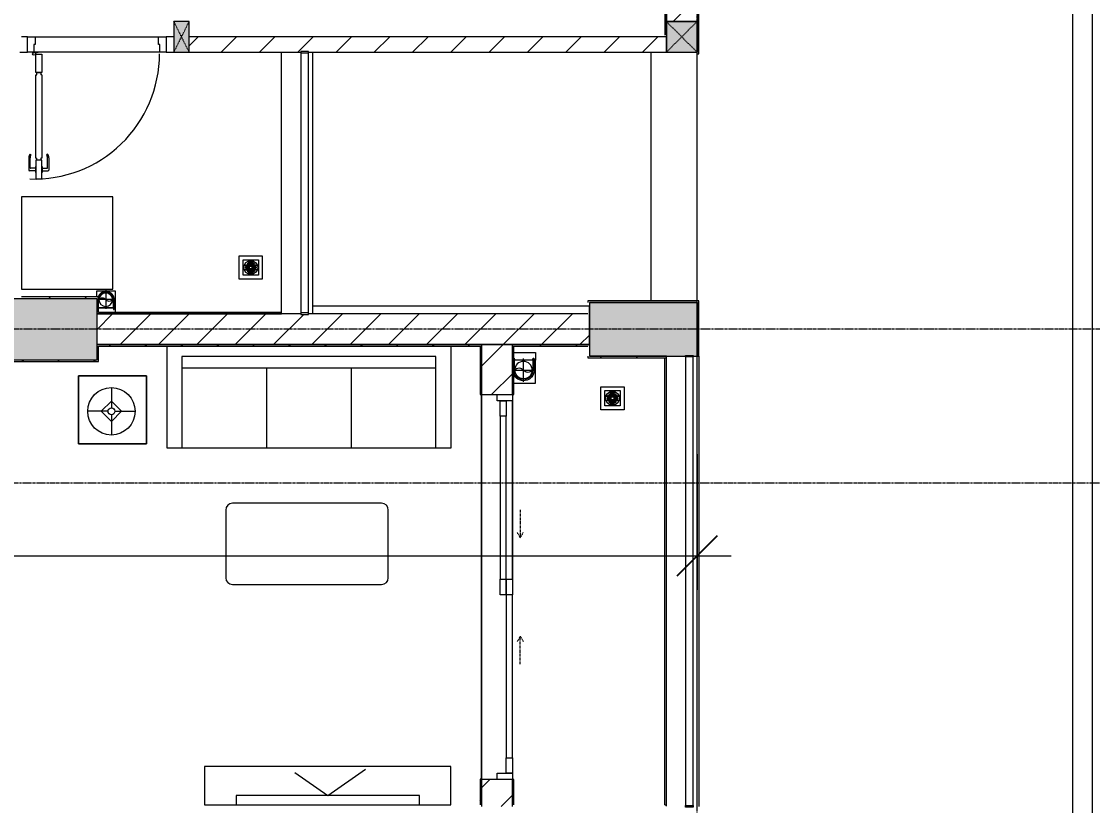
# Model space of a CAD drawing. Header units: millimetres. Extents: x 5356 to 209803, y -16346 to 109894.
# Drawn here: x 122863 to 129822, y 22442 to 27537 of the extents above; entities that cross this region are included whole.
import ezdxf

# ---------------------------------------------------------------- set-up
doc = ezdxf.new("R2010")
doc.units = ezdxf.units.MM
for name, pattern in [('Dash', [6, 3, -3]), ('Grid Line', [22.225, 12.7, -3.175, 3.175, -3.175]), ('IMPORT-CENTER _3_', [10.16, 6.35, -1.27, 1.27, -1.27])]:
    doc.linetypes.add(name, pattern=pattern)
for name, color, linetype, lineweight in [('0-1', 7, 'Continuous', 5), ('A-ANNO-DIMS', 211, 'Continuous', 9), ('A-ANNO-DIMS-220', 211, 'Continuous', 9), ('A-DETL-GENF-1', 9, 'Continuous', 9), ('A-DOOR', 31, 'Continuous', 9), ('A-DOOR-1', 9, 'Continuous', 9), ('A-DOOR-FRAM', 31, 'Continuous', 9), ('A-DOOR-HDLN', 31, 'Dash', 9), ('A-FLOR', 192, 'Continuous', 9), ('A-FLOR-1', 9, 'Continuous', 9), ('A-FLOR-HRAL', 11, 'Continuous', 9), ('A-FLOR-HRAL-1', 9, 'Continuous', 9), ('A-WALL', 113, 'Continuous', 9), ('A-WALL-1', 253, 'Continuous', 18), ('A-WALL-2', 9, 'Continuous', 9), ('A-WALL-3', 113, 'Continuous', 18), ('A-WALL-PATT-1', 10, 'Continuous', 9), ('A-WALL-PATT-2', 9, 'Continuous', 9), ('A-WALL-PATT-3', 111, 'Continuous', 9), ('G-IMPT', 8, 'Continuous', 9), ('G-IMPT-1', 9, 'Continuous', 9), ('G-IMPT-2', 8, 'IMPORT-CENTER _3_', 9), ('I-FURN', 30, 'Continuous', 9), ('I-FURN-1', 9, 'Continuous', 9), ('I-WALL-1', 253, 'Continuous', 18), ('I-WALL-2', 9, 'Continuous', 9), ('I-WALL-3', 2, 'Continuous', 18), ('M-EQPM', 50, 'Continuous', 9), ('S-BEAM-1', 9, 'Continuous', 9), ('S-COLS', 52, 'Continuous', 9), ('S-COLS-1', 254, 'Continuous', 5), ('S-COLS-2', 253, 'Continuous', 18), ('S-COLS-3', 9, 'Continuous', 9), ('S-COLS-4', 52, 'Continuous', 18), ('S-COLS-5', 52, 'Dash', 9), ('S-COLS-HDLN', 52, 'Dash', 9), ('S-COLS-HDLN-1', 9, 'Dash', 9), ('S-GRID-1', 1, 'Grid Line', 9)]:
    doc.layers.add(name, color=color, linetype=linetype, lineweight=lineweight)
doc.styles.add('Arial_2', font='arial_0.ttf', dxfattribs={"width": 0.9, "height": 660})
doc.dimstyles.new('1_Dim_chi_tiet_khu_đất_2', dxfattribs={"dimscale": 304.8, "dimtxt": 673.371204, "dimasz": 0.866142, "dimexe": 0.721785, "dimexo": 0.0625, "dimgap": 0.072178, "dimtad": 1, "dimdec": 0, "dimrnd": 5, "dimzin": 0, "dimdsep": 46, "dimtxsty": 'Arial_2', "dimblk1": 'OBLIQUE', "dimblk2": 'OBLIQUE', "dimsah": 1, "dimcen": 0.09, "dimdle": 0.721785, "dimazin": 0, "dimtfac": 1, "dimtdec": 4, "dimtix": 1, "dimtmove": 0, "dimatfit": 3, "dimfxl": 2.165354, "dimfxlon": 1, "dimtvp": 1, "dimtolj": 1, "dimtzin": 0, "dimarcsym": 2})
pattern_1 = [(45, (0, 0), (-124.4508, 124.4508), [])]
pattern_2 = [(45, (0, 0), (-116.67262, 116.67262), [])]

# ---------------------------------------------------------------- blocks, each defined once
blk = doc.blocks.new('M_Concrete-Rectangular-Column2 - 400x1300-812637-TKCS_MB ĐỊNH VỊ MỐC TỌA ĐỘ CÔNG TRÌNH')
at = {"layer": 'S-COLS-3'}
blk.add_hatch(color=256, dxfattribs=at).paths.add_polyline_path([(-650, 200), (-650, -200), (650, -200), (650, 200), (164.4, 200)])
at = {"layer": 'S-COLS-2'}
for p, q in [((-650, 200), (650, 200)), ((-650, -200), (-650, 200)), ((650, 200), (650, -200)), ((650, -200), (-650, -200))]:
    blk.add_line(p, q, dxfattribs=at)
blk = doc.blocks.new('NCV_TKTC_KET CAU_rvt-1-TKCS_MB ĐỊNH VỊ MỐC TỌA ĐỘ CÔNG TRÌNH')
at = {"layer": 'S-COLS-1'}
blk.add_hatch(color=256, dxfattribs=at).paths.add_polyline_path([(127177.6, 25361.9), (127177.6, 25366.9), (127227.6, 25366.9), (127227.6, 25361.9), (127252.6, 25361.9), (127252.6, 25711.9), (126552.6, 25711.9), (126552.6, 25361.9)])
at = {"layer": 'A-FLOR-1'}
blk.add_line((127252.6, 25721.9), (127252.6, 27336.9), dxfattribs=at)
at = {"layer": 'S-BEAM-1'}
for p, q in [((126952.6, 27336.9), (126952.6, 25721.9)), ((127252.6, 25721.9), (127252.6, 27336.9)), ((126552.5, 25686.9), (124752.6, 25686.9)), ((126552.5, 25636.9), (126552.5, 25686.9))]:
    blk.add_line(p, q, dxfattribs=at)
at = {"layer": 'S-COLS-2'}
for p, q in [((127252.6, 25711.9), (126552.6, 25711.9)), ((126552.6, 25711.9), (126552.6, 25361.9)), ((127252.6, 25361.9), (127252.6, 25711.9)), ((126552.6, 25361.9), (127177.6, 25361.9)), ((127227.6, 25361.9), (127252.6, 25361.9))]:
    blk.add_line(p, q, dxfattribs=at)
at = {"layer": 'S-COLS-3'}
blk.add_blockref('M_Concrete-Rectangular-Column2 - 400x1300-812637-TKCS_MB ĐỊNH VỊ MỐC TỌA ĐỘ CÔNG TRÌNH', (122702.6, 25536.9), dxfattribs=at)
blk = doc.blocks.new('MAY GIAT - MAY GIAT_dwg-V84-TKCS_MB ĐỊNH VỊ MỐC TỌA ĐỘ CÔNG TRÌNH')
at = {"layer": 'G-IMPT-1', "flags": 128}
blk.add_lwpolyline([(5, 596.6), (5, 2.3), (605, 2.3), (605, 596.6)], close=True, dxfattribs=at)
blk = doc.blocks.new('MAY GIAT - MAY GIAT-V109-TKCS_MB ĐỊNH VỊ MỐC TỌA ĐỘ CÔNG TRÌNH')
at = {"layer": 'I-FURN-1'}
for p, q in [((5, 596.6), (5, 2.3)), ((605, 596.6), (5, 596.6)), ((605, 2.3), (605, 596.6)), ((5, 2.3), (605, 2.3))]:
    blk.add_line(p, q, dxfattribs=at)
blk.add_blockref('MAY GIAT - MAY GIAT_dwg-V84-TKCS_MB ĐỊNH VỊ MỐC TỌA ĐỘ CÔNG TRÌNH', (0, 0))
blk = doc.blocks.new('Railing - 50 x 10mm-457210-TKCS_MB ĐỊNH VỊ MỐC TỌA ĐỘ CÔNG TRÌNH')
at = {"layer": 'A-FLOR-HRAL-1'}
for p, q in [((25, 5), (-25, 5)), ((-25, 5), (-25, -5)), ((25, -5), (25, 5)), ((-25, -5), (25, -5))]:
    blk.add_line(p, q, dxfattribs=at)
blk = doc.blocks.new('Railing - Railing-852202-TKCS_MB ĐỊNH VỊ MỐC TỌA ĐỘ CÔNG TRÌNH')
at = {"layer": 'A-FLOR-HRAL-1'}
for p, q in [((101769.1, 18071.7), (101769.1, 16382.9)), ((101819.1, 16382.9), (101819.1, 18071.7))]:
    blk.add_line(p, q, dxfattribs=at)
at = {"rotation": 180}
for p in [(101794.1, 18076.7), (101794.1, 16377.9)]:
    blk.add_blockref('Railing - 50 x 10mm-457210-TKCS_MB ĐỊNH VỊ MỐC TỌA ĐỘ CÔNG TRÌNH', p, dxfattribs=at)
blk = doc.blocks.new('DOOR_CW_01 CANH MO-PANEL KINH - DIG_01-900x2200-CỬA NHÔM KÍNH-400860-TKCS_MB ĐỊNH VỊ MỐC TỌA ĐỘ CÔNG TRÌNH')
at = {"layer": 'A-DETL-GENF-1'}
for p, q in [((-397, -182), (-397, -62)), ((-397, -62), (-357, -62)), ((-357, -62), (-357, -182)), ((-357, -182), (-397, -182)), ((-397, -196), (-391, -196)), ((-397, -738), (-397, -196)), ((-391, -196), (-391, -182)), ((-391, -182), (-363, -182)), ((-363, -182), (-363, -196)), ((-357, -196), (-363, -196)), ((-357, -196), (-357, -738)), ((-442, -737), (-442, -816.5)), ((-434, -799.5), (-434, -737)), ((-433.9, -711.2), (-427.3, -715.8)), ((-397, -738), (-391, -738)), ((-357, -752), (-397, -752)), ((-397, -752), (-397, -872)), ((-391, -752), (-391, -738)), ((-363, -752), (-391, -752)), ((-357, -738), (-363, -738)), ((-363, -738), (-363, -752)), ((-357, -872), (-357, -752)), ((-320.1, -711.2), (-326.7, -715.8)), ((-320, -799.5), (-320, -737)), ((-312, -737), (-312, -816.5)), ((-399, -820.5), (-438, -820.5)), ((-399, -803.5), (-430, -803.5)), ((-399, -792.2), (-399, -831.8)), ((-397, -792.2), (-399, -792.2)), ((-399, -831.8), (-397, -831.8)), ((-397, -792.2), (-397, -831.8)), ((-357, -792.2), (-357, -831.8)), ((-357, -792.2), (-355, -792.2)), ((-355, -831.8), (-357, -831.8)), ((-355, -792.2), (-355, -831.8)), ((-355, -803.5), (-324, -803.5)), ((-355, -820.5), (-316, -820.5)), ((-397, -872), (-357, -872))]:
    blk.add_line(p, q, dxfattribs=at)
blk.add_circle((-407, -60), 10, dxfattribs=at)
for centre, radius, start, end in [((-407, -60), 814, 268, 0), ((-397, -737), 45, 145, 180), ((-397, -737), 37, 145, 180), ((-357, -737), 37, 0, 35), ((-357, -737), 45, 360, 35), ((-438, -816.5), 4, 180, 270), ((-430, -799.5), 4, 180, 270), ((-324, -799.5), 4, 270, 0), ((-316, -816.5), 4, 270, 0)]:
    blk.add_arc(centre, radius, start, end, dxfattribs=at)
at = {"layer": 'A-DOOR-1'}
for p, q in [((-450, -50), (-450, 50)), ((-450, 50), (-400, 50)), ((-400, 50), (-400, 0)), ((400, 0), (400, 50)), ((400, 50), (450, 50)), ((450, 50), (450, -50)), ((-410, -50), (-450, -50)), ((-410, 0), (-410, -50)), ((-400, 0), (-410, 0)), ((-407, -50), (-382, -50)), ((410, 0), (400, 0)), ((410, -50), (410, 0)), ((450, -50), (410, -50))]:
    blk.add_line(p, q, dxfattribs=at)
blk = doc.blocks.new('G1_SOF - BO TRU - 100x200-V63-TKCS_MB ĐỊNH VỊ MỐC TỌA ĐỘ CÔNG TRÌNH')
at = {"layer": 'S-COLS-3'}
blk.add_hatch(color=256, dxfattribs=at).paths.add_polyline_path([(50, -100), (50, 100), (-50, 100), (-50, -100)])
at = {"layer": 'S-COLS-2'}
for p, q in [((50, 100), (-50, 100)), ((-50, 100), (-50, -100)), ((50, -100), (50, 100)), ((-50, -100), (50, -100))]:
    blk.add_line(p, q, dxfattribs=at)
at = {"layer": 'S-COLS-HDLN-1'}
for p, q in [((50, 100), (-50, -100)), ((-50, 100), (50, -100))]:
    blk.add_line(p, q, dxfattribs=at)
blk = doc.blocks.new('LOBBY_SOFA_1 - LOBBY_SOFA_1-850634-TKCS_MB ĐỊNH VỊ MỐC TỌA ĐỘ CÔNG TRÌNH')
at = {"layer": 'I-FURN'}
for p, q in [((-2556, 0), (-2556, -660)), ((-708, -660), (-708, 0)), ((-2457, -66), (-2457, -660)), ((-807, -66), (-2457, -66)), ((-807, -660), (-807, -66)), ((-3128.2, -193.5), (-2688.2, -193.5)), ((-3128.2, -633.5), (-3128.2, -193.5)), ((-2688.2, -193.5), (-2688.2, -633.5)), ((-807, -143), (-2457, -143)), ((-1907, -143), (-1907, -660)), ((-1357, -143), (-1357, -660)), ((-2915.4, -269), (-2915.4, -401)), ((-2915.4, -357), (-2981.4, -423)), ((-2849.4, -423), (-2915.4, -357)), ((-2937.4, -423), (-3069.4, -423)), ((-2981.4, -423), (-2915.4, -489)), ((-2915.4, -489), (-2849.4, -423)), ((-2915.4, -445), (-2915.4, -577)), ((-2893.4, -423), (-2761.4, -423)), ((-2688.2, -633.5), (-3128.2, -633.5)), ((-2556, -660), (-708, -660)), ((-1160.3, -1020.5), (-2128.3, -1020.5)), ((-2172.3, -1064.5), (-2172.3, -1504.5)), ((-1116.3, -1504.5), (-1116.3, -1064.5)), ((-2128.3, -1548.5), (-1160.3, -1548.5))]:
    blk.add_line(p, q, dxfattribs=at)
for radius in [154, 22]:
    blk.add_circle((-2915.4, -423), radius, dxfattribs=at)
for centre, start, end in [((-2128.3, -1064.5), 90, 180), ((-1160.3, -1064.5), 0, 90), ((-2128.3, -1504.5), 180, 270), ((-1160.3, -1504.5), 270, 0)]:
    blk.add_arc(centre, 44, start, end, dxfattribs=at)
at = {"layer": 'I-FURN-1'}
for p, q in [((-2556, 0), (-2556, -660)), ((-708, -660), (-708, 0)), ((-2688.2, -193.5), (-3128.2, -193.5)), ((-3128.2, -193.5), (-3128.2, -633.5)), ((-2688.2, -633.5), (-2688.2, -193.5)), ((-3128.2, -633.5), (-2688.2, -633.5)), ((-2556, -660), (-708, -660)), ((-1160.3, -1020.5), (-2128.3, -1020.5)), ((-2172.3, -1064.5), (-2172.3, -1504.5)), ((-1116.3, -1504.5), (-1116.3, -1064.5)), ((-2128.3, -1548.5), (-1160.3, -1548.5))]:
    blk.add_line(p, q, dxfattribs=at)
for centre, start, end in [((-2128.3, -1064.5), 90, 180), ((-1160.3, -1064.5), 0, 90), ((-2128.3, -1504.5), 180, 270), ((-1160.3, -1504.5), 270, 0)]:
    blk.add_arc(centre, 44, start, end, dxfattribs=at)
blk = doc.blocks.new('RES_BAN AN - RES_BAN AN-V87-TKCS_MB ĐỊNH VỊ MỐC TỌA ĐỘ CÔNG TRÌNH')
at = {"layer": 'I-FURN-1'}
for p, q in [((1600, 0), (0, 0)), ((0, 0), (0, -250)), ((1600, -250), (1600, 0)), ((0, -250), (1600, -250))]:
    blk.add_line(p, q, dxfattribs=at)
blk = doc.blocks.new('KE TIVI-2 - KE TIVI-2-V88-TKCS_MB ĐỊNH VỊ MỐC TỌA ĐỘ CÔNG TRÌNH')
at = {"layer": 'I-FURN-1'}
for p, q in [((-595.6, 0), (-595.6, -60)), ((595.6, 0), (-595.6, 0)), ((-595.6, -60), (595.6, -60)), ((0, -60), (-245.7, -232.1)), ((213, -209.1), (0, -60)), ((595.6, -60), (595.6, 0))]:
    blk.add_line(p, q, dxfattribs=at)
blk = doc.blocks.new('NCV_TKTC_TANG 1_rvt-1-TKCS_MB ĐỊNH VỊ MỐC TỌA ĐỘ CÔNG TRÌNH')
at = {"layer": 'A-WALL-PATT-1'}
h = blk.add_hatch(dxfattribs=at)
h.set_pattern_fill('FP_2', color=256, style=0, pattern_type=2)
h.set_pattern_definition(pattern_1)
h.paths.add_polyline_path([(126399.8, 27336.9), (127052.6, 27336.9), (127052.6, 27436.9), (123952.6, 27436.9), (123952.6, 27336.9), (124677.6, 27336.9), (124677.6, 27342.4), (124727.6, 27342.4), (124727.6, 27336.9), (125189.3, 27336.9)])
at = {"layer": 'A-WALL-PATT-2'}
h = blk.add_hatch(dxfattribs=at)
h.set_pattern_fill('FP_3', color=256, style=0, pattern_type=2)
h.set_pattern_definition(pattern_2)
h.paths.add_polyline_path([(127042.6, 27446.9), (127052.6, 27446.9), (127052.6, 30536.9), (127042.6, 30536.9), (127042.6, 28037.4)])
h = blk.add_hatch(dxfattribs=at)
h.set_pattern_fill('FP_3', color=256, style=0, pattern_type=2)
h.set_pattern_definition(pattern_2)
h.paths.add_polyline_path([(123362.6, 25736.9), (123362.6, 25746.9), (122862.6, 25746.9), (122862.6, 25736.9), (123352.6, 25736.9)])
h = blk.add_hatch(dxfattribs=at)
h.set_pattern_fill('FP_3', color=256, style=0, pattern_type=2)
h.set_pattern_definition(pattern_2)
h.paths.add_polyline_path([(123373.7, 25636.9), (124552.6, 25636.9), (124552.6, 25646.9), (123352.6, 25646.9), (123352.6, 25636.9)])
h = blk.add_hatch(dxfattribs=at)
h.set_pattern_fill('FP_3', color=256, style=0, pattern_type=2)
h.set_pattern_definition(pattern_2)
h.paths.add_polyline_path([(123352.6, 25326.9), (123362.4, 25326.9), (123362.4, 25426.9), (123352.6, 25426.9), (123352.4, 25326.9)])
h = blk.add_hatch(dxfattribs=at)
h.set_pattern_fill('FP_3', color=256, style=0, pattern_type=2)
h.set_pattern_definition(pattern_2)
h.paths.add_polyline_path([(125794.5, 25426.9), (125852.6, 25426.9), (125852.6, 25436.9), (123352.6, 25436.8), (123352.6, 25426.9), (125189.3, 25426.9)])
h = blk.add_hatch(dxfattribs=at)
h.set_pattern_fill('FP_3', color=256, style=0, pattern_type=2)
h.set_pattern_definition(pattern_2)
h.paths.add_polyline_path([(125842.6, 22446.9), (125852.6, 22446.9), (125852.6, 22613.5), (125842.6, 22613.5)])
h.paths.add_polyline_path([(125852.6, 25113.5), (125852.6, 25426.9), (125842.6, 25426.9), (125842.6, 25113.5)])
h = blk.add_hatch(dxfattribs=at)
h.set_pattern_fill('FP_3', color=256, style=0, pattern_type=2)
h.set_pattern_definition(pattern_2)
h.paths.add_polyline_path([(126062.6, 22446.9), (126062.6, 22612.4), (126052.6, 22612.4), (126052.6, 22446.9)])
h.paths.add_polyline_path([(126052.6, 25112.4), (126062.6, 25112.4), (126062.6, 25436.9), (126052.6, 25436.9)])
h = blk.add_hatch(dxfattribs=at)
h.set_pattern_fill('FP_3', color=256, style=0, pattern_type=2)
h.set_pattern_definition(pattern_2)
h.paths.add_polyline_path([(126552.6, 25426.9), (126552.6, 25436.9), (126062.6, 25436.9), (126062.6, 25426.9), (126542.6, 25426.9)])
h = blk.add_hatch(dxfattribs=at)
h.set_pattern_fill('FP_3', color=256, style=0, pattern_type=2)
h.set_pattern_definition(pattern_2)
h.paths.add_polyline_path([(122042.4, 25326.9), (123352.4, 25326.9), (123352.4, 25336.9), (122042.4, 25336.9)])
h = blk.add_hatch(dxfattribs=at)
h.set_pattern_fill('FP_3', color=256, style=0, pattern_type=2)
h.set_pattern_definition(pattern_2)
h.paths.add_polyline_path([(126542.6, 25351.9), (127052.6, 25351.9), (127052.6, 25361.9), (126542.6, 25361.9)])
at = {"layer": 'A-FLOR-1'}
for p, q in [((122952.6, 27436.9), (123752.6, 27436.9)), ((125852.6, 22613.5), (125852.6, 25112.4)), ((125852.6, 25112.4), (125852.6, 22613.5)), ((126052.6, 23912.4), (126052.6, 25072.4)), ((125852.6, 22613.5), (125952.6, 22613.5))]:
    blk.add_line(p, q, dxfattribs=at)
at = {"layer": 'A-WALL-1'}
for p, q in [((123852.6, 27436.9), (123842.6, 27436.9)), ((127052.6, 27436.9), (123952.6, 27436.9)), ((127052.6, 27336.9), (127052.6, 27436.9)), ((123952.6, 27336.9), (124677.6, 27336.9)), ((124727.6, 27336.9), (127052.6, 27336.9))]:
    blk.add_line(p, q, dxfattribs=at)
at = {"layer": 'A-WALL-2'}
for p, q in [((122902.6, 27436.9), (122862.6, 27436.9)), ((122952.6, 27436.9), (123752.6, 27436.9)), ((123842.6, 27436.9), (123802.6, 27436.9)), ((122852.6, 27336.9), (122902.6, 27336.9)), ((123762.6, 27336.9), (122942.6, 27336.9)), ((123802.6, 27336.9), (123852.6, 27336.9)), ((124552.6, 25646.9), (124552.6, 27336.9)), ((124752.6, 27336.9), (124752.6, 25636.9))]:
    blk.add_line(p, q, dxfattribs=at)
at = {"layer": 'I-WALL-1'}
for p, q in [((127042.6, 30526.9), (127042.6, 27446.9)), ((127052.6, 27446.9), (127052.6, 28037.4)), ((123362.6, 25746.9), (122862.6, 25746.9)), ((123362.6, 25736.9), (123362.6, 25746.9)), ((123362.6, 25646.9), (123362.6, 25736.9)), ((123352.6, 25636.9), (124552.6, 25636.9)), ((124552.6, 25646.9), (123362.6, 25646.9)), ((124552.6, 25636.9), (124552.6, 25646.9)), ((125852.6, 25436.9), (123352.6, 25436.9)), ((123362.4, 25426.9), (125842.6, 25426.9)), ((123362.4, 25326.9), (123362.4, 25426.9)), ((125842.6, 25426.9), (125842.6, 25113.5)), ((125852.6, 25426.9), (125852.6, 25436.9)), ((125852.6, 25113.5), (125852.6, 25426.9)), ((126062.6, 25436.9), (126052.6, 25436.9)), ((126052.6, 25436.9), (126052.6, 25112.4)), ((126552.6, 25436.9), (126062.6, 25436.9)), ((126062.6, 25112.4), (126062.6, 25426.9)), ((126062.6, 25426.9), (126542.6, 25426.9)), ((126552.6, 25426.9), (126552.6, 25436.9)), ((126542.6, 25361.9), (126542.6, 25351.9)), ((126542.6, 25351.9), (127052.6, 25351.9)), ((127052.6, 25361.9), (126552.6, 25361.9)), ((127052.6, 25351.9), (127052.6, 25361.9)), ((122042.4, 25326.9), (123352.4, 25326.9)), ((123352.4, 25326.9), (123362.4, 25326.9)), ((125842.6, 25113.5), (125852.6, 25113.5)), ((126052.6, 25112.4), (126062.6, 25112.4)), ((125852.6, 22613.5), (125842.6, 22613.5)), ((125842.6, 22613.5), (125842.6, 22446.9)), ((125852.6, 22446.9), (125852.6, 22613.5)), ((126062.6, 22612.4), (126052.6, 22612.4)), ((126052.6, 22612.4), (126052.6, 22446.9)), ((126062.6, 22446.9), (126062.6, 22612.4))]:
    blk.add_line(p, q, dxfattribs=at)
at = {"layer": 'I-WALL-2'}
for q in [(127042.6, 25351.9), (127052.6, 22446.9)]:
    blk.add_line((127042.6, 22446.9), q, dxfattribs=at)
at = {"layer": 'A-DOOR-1'}
blk.add_blockref('DOOR_CW_01 CANH MO-PANEL KINH - DIG_01-900x2200-CỬA NHÔM KÍNH-400860-TKCS_MB ĐỊNH VỊ MỐC TỌA ĐỘ CÔNG TRÌNH', (123352.6, 27386.9), dxfattribs=at)
at = {"layer": 'A-FLOR-HRAL-1'}
blk.add_blockref('Railing - Railing-852202-TKCS_MB ĐỊNH VỊ MỐC TỌA ĐỘ CÔNG TRÌNH', (22908.5, 9260.7), dxfattribs=at)
at = {"layer": 'I-FURN-1'}
for name, p, rotation in [('MAY GIAT - MAY GIAT-V109-TKCS_MB ĐỊNH VỊ MỐC TỌA ĐỘ CÔNG TRÌNH', (122860.3, 26402.4), 269.9999999999991), ('RES_BAN AN - RES_BAN AN-V87-TKCS_MB ĐỊNH VỊ MỐC TỌA ĐỘ CÔNG TRÌNH', (125652.9, 22446.9), 180), ('KE TIVI-2 - KE TIVI-2-V88-TKCS_MB ĐỊNH VỊ MỐC TỌA ĐỘ CÔNG TRÌNH', (124852.9, 22446.9), 180)]:
    blk.add_blockref(name, p, dxfattribs=dict(at, rotation=rotation))
blk.add_blockref('LOBBY_SOFA_1 - LOBBY_SOFA_1-850634-TKCS_MB ĐỊNH VỊ MỐC TỌA ĐỘ CÔNG TRÌNH', (126362.6, 25426.9), dxfattribs=at)
at = {"layer": 'S-COLS-3', "rotation": 180}
blk.add_blockref('G1_SOF - BO TRU - 100x200-V63-TKCS_MB ĐỊNH VỊ MỐC TỌA ĐỘ CÔNG TRÌNH', (123902.6, 27436.9), dxfattribs=at)
blk = doc.blocks.new('TKTC_XREF_251221_MB TANG 1 - TKTC_XREF_260130_MB TANG 1_dwg_CUM U_DN100-V232-TKCS_MB ĐỊNH VỊ MỐC TỌA ĐỘ CÔNG TRÌNH')
at = {"layer": 'G-IMPT'}
blk.add_hatch(color=256, dxfattribs=at).paths.add_polyline_path([(61, 0), (58.9, -15.8), (52.8, -30.5), (43.1, -43.1), (30.5, -52.8), (15.8, -58.9), (0, -61), (0, -57), (14.8, -55.1), (28.5, -49.4), (40.3, -40.3), (49.4, -28.5), (55.1, -14.8), (57, 0), (55.1, 14.8), (49.4, 28.5), (40.3, 40.3), (28.5, 49.4), (14.8, 55.1), (0, 57), (0, 61), (15.8, 58.9), (30.5, 52.8), (43.1, 43.1), (52.8, 30.5), (58.9, 15.8)])
for p, q in [((-78.1, 62.4), (-72.7, 62.4)), ((-66.9, 62.1), (-71.7, 62.1)), ((-79.1, -63.4), (-79.1, -66.6)), ((-76.6, -63.4), (-76.6, -66.6)), ((-74.6, -63.4), (-74.6, -66.6)), ((-72.7, -60.7), (-72.7, -69.3)), ((-66.9, -62.1), (-71.7, -62.1)), ((-66.9, -67.9), (-71.7, -67.9)), ((-65, -69), (0, -69))]:
    blk.add_line(p, q, dxfattribs=at)
at = {"layer": 'G-IMPT', "flags": 128}
for points in [[(-71.7, 59.2), (-66.9, 59.2), (-66.9, 62.7)], [(-65, 62.7), (-65, 57.3), (-66.9, 57.3), (-66.9, 59.2)], [(-65, 61), (0, 61), (0, 57)], [(-72.7, -62.4), (-78.1, -62.4), (-78.1, -67.6), (-72.7, -67.6)], [(-71.7, -70.8), (-66.9, -70.8), (-66.9, -59.2), (-71.7, -59.2)], [(-66.9, -59.2), (-66.9, -57.3), (-65, -57.3), (-65, -72.7), (-66.9, -72.7), (-66.9, -70.8)], [(-65, -61), (0, -61), (0, -57)]]:
    blk.add_lwpolyline(points, dxfattribs=at)
at = {"layer": 'G-IMPT'}
for centre, radius, start, end in [((-71.1, 60.7), 1.56, 112.61986, 247.38014), ((0, 0), 69, 270, 72.91514), ((0, 0), 61, 270, 90), ((0, 0), 57, 270, 90), ((-78.1, -63.4), 0.96, 90, 180), ((-78.1, -66.6), 0.96, 180, 270), ((-71.1, -60.7), 1.56, 112.61986, 247.38014), ((-67.9, -65), 4.8, 143.1301, 216.8699), ((-71.1, -69.3), 1.56, 112.61986, 247.38014)]:
    blk.add_arc(centre, radius, start, end, dxfattribs=at)
blk = doc.blocks.new('TKTC_XREF_251221_MB TANG 1 - TKTC_XREF_260130_MB TANG 1_dwg_$cc-V233-TKCS_MB ĐỊNH VỊ MỐC TỌA ĐỘ CÔNG TRÌNH')
at = {"layer": 'G-IMPT'}
blk.add_circle((0, 0), 0.5, dxfattribs=at)
for centre, radius, start, end in [((0, 0), 0.5, 90, 270), ((0.188, 0.25), 0.313, 126.8699, 233.1301), ((-0.188, -0.25), 0.313, 306.8699, 53.1301)]:
    blk.add_arc(centre, radius, start, end, dxfattribs=at)
at = {"layer": 'G-IMPT-2'}
for p, q in [((0, -0.543), (0, 0.673)), ((-0.673, 0), (0.673, 0))]:
    blk.add_line(p, q, dxfattribs=at)
blk = doc.blocks.new('TKTC_XREF_251221_MB TANG 1 - TKTC_XREF_260130_MB TANG 1_dwg_CUM U_DN100-V271-TKCS_MB ĐỊNH VỊ MỐC TỌA ĐỘ CÔNG TRÌNH')
at = {"layer": 'G-IMPT'}
blk.add_hatch(color=256, dxfattribs=at).paths.add_polyline_path([(0, -61), (15.8, -58.9), (30.5, -52.8), (43.1, -43.1), (52.8, -30.5), (58.9, -15.8), (61, 0), (58.9, 15.8), (52.8, 30.5), (36.1, 48.5), (30.5, 52.8), (15.8, 58.9), (0, 61), (0, 57), (14.8, 55.1), (29.6, 48.5), (40.3, 40.3), (49.4, 28.5), (55.1, 14.8), (57, 0), (55.1, -14.8), (49.4, -28.5), (40.3, -40.3), (28.5, -49.4), (14.8, -55.1), (0, -57)])
for p, q in [((-78.1, 62.4), (-72.7, 62.4)), ((-66.9, 62.1), (-71.7, 62.1)), ((-79.1, -63.4), (-79.1, -66.6)), ((-76.6, -63.4), (-76.6, -66.6)), ((-74.6, -63.4), (-74.6, -66.6)), ((-72.7, -60.7), (-72.7, -69.3)), ((-66.9, -62.1), (-71.7, -62.1)), ((-66.9, -67.9), (-71.7, -67.9)), ((-65, -69), (0, -69))]:
    blk.add_line(p, q, dxfattribs=at)
at = {"layer": 'G-IMPT', "flags": 128}
for points in [[(-71.7, 59.2), (-66.9, 59.2), (-66.9, 62.6)], [(-65, 62.6), (-65, 57.3), (-66.9, 57.3), (-66.9, 59.2)], [(-65, 61), (0, 61), (0, 57)], [(-72.7, -62.4), (-78.1, -62.4), (-78.1, -67.6), (-72.7, -67.6)], [(-71.7, -70.8), (-66.9, -70.8), (-66.9, -59.2), (-71.7, -59.2)], [(-66.9, -59.2), (-66.9, -57.3), (-65, -57.3), (-65, -72.7), (-66.9, -72.7), (-66.9, -70.8)], [(-65, -61), (0, -61), (0, -57)]]:
    blk.add_lwpolyline(points, dxfattribs=at)
at = {"layer": 'G-IMPT'}
for centre, radius, start, end in [((-71.1, 60.7), 1.56, 112.61986, 247.38014), ((0, 0), 69, 270, 75.75537), ((0, 0), 61, 270, 90), ((0, 0), 57, 270, 90), ((-78.1, -63.4), 0.96, 90, 180), ((-78.1, -66.6), 0.96, 180, 270), ((-71.1, -60.7), 1.56, 112.61986, 247.38014), ((-67.9, -65), 4.8, 143.1301, 216.8699), ((-71.1, -69.3), 1.56, 112.61986, 247.38014)]:
    blk.add_arc(centre, radius, start, end, dxfattribs=at)
blk = doc.blocks.new('TKTC_XREF_251221_MB TANG 1 - TKTC_XREF_260130_MB TANG 1_dwg_$cc-V272-TKCS_MB ĐỊNH VỊ MỐC TỌA ĐỘ CÔNG TRÌNH')
at = {"layer": 'G-IMPT'}
blk.add_circle((0, 0), 0.5, dxfattribs=at)
for centre, radius, start, end in [((0, 0), 0.5, 90, 270), ((0.188, 0.25), 0.313, 126.8699, 233.1301), ((-0.188, -0.25), 0.313, 306.8699, 53.1301)]:
    blk.add_arc(centre, radius, start, end, dxfattribs=at)
at = {"layer": 'G-IMPT-2'}
for p, q in [((-0.673, 0), (0.673, 0)), ((0, -0.673), (0, 0.53))]:
    blk.add_line(p, q, dxfattribs=at)
blk = doc.blocks.new('TKTC_XREF_251221_MB TANG 1 - TKTC_XREF_260130_MB TANG 1_dwg_THU NUOC - THU NUOC-444531-TKCS_MB TẦNG 1-4202124-TKCS_MB ĐỊNH VỊ MỐC TỌA ĐỘ CÔNG TRÌNH')
at = {"layer": 'M-EQPM'}
for p, q in [((-23.3, 10.8), (40.9, 10.8)), ((40.9, 4.8), (-23.3, 4.8)), ((-11, 23.3), (28.5, 23.3)), ((28.5, 17.3), (-11, 17.3)), ((-1.1, 35.6), (18.5, 35.6)), ((18.5, 29.6), (-1.1, 29.6)), ((-23.3, -13.6), (40.9, -13.6)), ((40.9, -19.6), (-23.3, -19.6)), ((-11, -26.1), (28.5, -26.1)), ((28.5, -32.1), (-11, -32.1)), ((-1.1, -38.5), (18.5, -38.5)), ((18.5, -44.5), (-1.1, -44.5))]:
    blk.add_line(p, q, dxfattribs=at)
at = {"layer": 'M-EQPM', "flags": 128}
for points in [[(83.7, -79.4), (83.7, 70.6), (-66.3, 70.6), (-66.3, -79.4)], [(58.7, -54.4), (58.7, 45.6), (-41.3, 45.6), (-41.3, -54.4)]]:
    blk.add_lwpolyline(points, close=True, dxfattribs=at)
for points in [[(-23.3, -1.2), (0.7, -1.2), (0.7, -7.2), (-23.3, -7.2)], [(40.9, -7.2), (16.7, -7.2), (16.7, -1.2), (40.9, -1.2)]]:
    blk.add_lwpolyline(points, dxfattribs=at)
at = {"layer": 'M-EQPM'}
for centre, radius, start, end in [((8.7, -4.4), 45, 360, 180), ((8.7, -4.4), 45, 360, 180), ((-23.3, 7.8), 3, 90, 270), ((-11, 20.3), 3, 90, 270), ((-1.1, 32.6), 3, 90, 270), ((18.5, 32.6), 3, 270, 90), ((28.5, 20.3), 3, 270, 90), ((40.9, 7.8), 3, 270, 90), ((8.7, -4.4), 45, 180, 360), ((8.7, -4.4), 45, 180, 360), ((-23.3, -4.2), 3, 90, 270), ((-23.3, -16.6), 3, 90, 270), ((-11, -29.1), 3, 90, 270), ((-1.1, -41.5), 3, 90, 270), ((18.5, -41.5), 3, 270, 90), ((28.5, -29.1), 3, 270, 90), ((40.9, -4.2), 3, 270, 90), ((40.9, -16.6), 3, 270, 90)]:
    blk.add_arc(centre, radius, start, end, dxfattribs=at)
blk = doc.blocks.new('TKTC_XREF_251221_MB TANG 1 - TKTC_XREF_260130_MB TANG 1_dwg-4202109-TKCS_MB ĐỊNH VỊ MỐC TỌA ĐỘ CÔNG TRÌNH')
at = {"layer": 'G-IMPT'}
for p, q in [((-75899.1, -375624.7), (-75899.1, -374009.7)), ((-79799, -375599.7), (-79799, -375559.8)), ((-77089.1, -375960.7), (-76948.4, -375960.7))]:
    blk.add_line(p, q, dxfattribs=at)
at = {"layer": 'G-IMPT', "flags": 128}
for points in [[(-79799, -375559.8), (-79679.5, -375559.8), (-79679.5, -375669.7), (-79789.1, -375669.7)], [(-79789.1, -375669.7), (-79679.2, -375669.7), (-79679.2, -375699.7)], [(-76948.4, -375960.5), (-76948.7, -376010.5), (-77089.1, -376010.5)], [(-77089.1, -376160.3), (-76948.6, -376160.3), (-76948.6, -376010.6), (-77089.1, -376010.6)]]:
    blk.add_lwpolyline(points, dxfattribs=at)
at = {"extrusion": (0, 0, -1), "zscale": -1}
for p in [(78790.5, -375403.7), (76440.4, -376253.7)]:
    blk.add_blockref('TKTC_XREF_251221_MB TANG 1 - TKTC_XREF_260130_MB TANG 1_dwg_THU NUOC - THU NUOC-444531-TKCS_MB TẦNG 1-4202124-TKCS_MB ĐỊNH VỊ MỐC TỌA ĐỘ CÔNG TRÌNH', p, dxfattribs=at)
at = {"xscale": 0.7894736842105244, "yscale": 0.7894736842105244, "zscale": 0.7894736842105244, "rotation": 89.99999999844376}
blk.add_blockref('TKTC_XREF_251221_MB TANG 1 - TKTC_XREF_260130_MB TANG 1_dwg_CUM U_DN100-V271-TKCS_MB ĐỊNH VỊ MỐC TỌA ĐỘ CÔNG TRÌNH', (-79739.7, -375618.4), dxfattribs=at)
at = {"extrusion": (0, 0, -1)}
for name, p, xscale, yscale, zscale, rotation in [('TKTC_XREF_251221_MB TANG 1 - TKTC_XREF_260130_MB TANG 1_dwg_$cc-V272-TKCS_MB ĐỊNH VỊ MỐC TỌA ĐỘ CÔNG TRÌNH', (79741.4, -375616.9), 90.00000000005102, 90.00000000005102, -90.000000000051, 270.374026779938), ('TKTC_XREF_251221_MB TANG 1 - TKTC_XREF_260130_MB TANG 1_dwg_CUM U_DN100-V232-TKCS_MB ĐỊNH VỊ MỐC TỌA ĐỘ CÔNG TRÌNH', (77026.5, -376075.5), 0.9975000000000006, 0.9975000000000006, -0.9975000000000006, 270.0009913382947), ('TKTC_XREF_251221_MB TANG 1 - TKTC_XREF_260130_MB TANG 1_dwg_$cc-V233-TKCS_MB ĐỊNH VỊ MỐC TỌA ĐỘ CÔNG TRÌNH', (77027.4, -376075.5), 113.7150000000073, 113.7150000000073, -113.7150000000073, 89.99900866374671)]:
    blk.add_blockref(name, p, dxfattribs=dict(at, xscale=xscale, yscale=yscale, zscale=zscale, rotation=rotation))
blk = doc.blocks.new('TKTC_XREF_251221_MB TANG 1 - TKTC_XREF_251221_MB TANG 1-2038492-TKCS_MB ĐỊNH VỊ MỐC TỌA ĐỘ CÔNG TRÌNH')
blk.add_blockref('TKTC_XREF_251221_MB TANG 1 - TKTC_XREF_260130_MB TANG 1_dwg-4202109-TKCS_MB ĐỊNH VỊ MỐC TỌA ĐỘ CÔNG TRÌNH', (169499.1, 384109.7))
blk = doc.blocks.new('G1_SOF - BO TRU - 200x200-3051103-TKCS_MB ĐỊNH VỊ MỐC TỌA ĐỘ CÔNG TRÌNH')
at = {"layer": 'S-COLS-HDLN'}
for p, q in [((-100, -100), (100, 100)), ((100, -100), (-100, 100))]:
    blk.add_line(p, q, dxfattribs=at)
blk = doc.blocks.new('Railing - 50 x 10mm-1251311-TKCS_MB ĐỊNH VỊ MỐC TỌA ĐỘ CÔNG TRÌNH')
at = {"layer": 'A-FLOR-HRAL'}
for p, q in [((25, 5), (-25, 5)), ((-25, 5), (-25, -5)), ((25, -5), (25, 5)), ((-25, -5), (25, -5))]:
    blk.add_line(p, q, dxfattribs=at)
blk = doc.blocks.new('Railing - Railing-3225005-TKCS_MB ĐỊNH VỊ MỐC TỌA ĐỘ CÔNG TRÌNH')
at = {"layer": 'A-FLOR-HRAL'}
for p, q in [((127177.6, 25356.9), (127177.6, 22442.4)), ((127227.6, 22442.4), (127227.6, 25356.9))]:
    blk.add_line(p, q, dxfattribs=at)
at = {"extrusion": (0, 0, -1), "zscale": -1}
for p in [(-127202.6, 25361.9), (-127202.6, 22437.4)]:
    blk.add_blockref('Railing - 50 x 10mm-1251311-TKCS_MB ĐỊNH VỊ MỐC TỌA ĐỘ CÔNG TRÌNH', p, dxfattribs=at)
blk = doc.blocks.new('DEG_02-DEG_03 - DEG_02-2500x2400mm-CỬA ĐI 02 CÁNH TRƯỢT-841416-TKCS_MB ĐỊNH VỊ MỐC TỌA ĐỘ CÔNG TRÌNH')
at = {"layer": 'A-DOOR'}
for p, q in [((-1210, -100), (-1210, -60)), ((-1210, -60), (-1110, -60)), ((-1110, -60), (-1110, -100)), ((-50, -60), (-1110, -60)), ((-50, -60), (-50, -20)), ((-50, -20), (50, -20)), ((50, -60), (-50, -60)), ((-50, -100), (-50, -60)), ((-50, -60), (50, -60)), ((50, -20), (50, -60)), ((1110, -20), (50, -20)), ((50, -60), (1110, -60)), ((50, -60), (50, -100)), ((1110, -60), (1110, -20)), ((1110, -20), (1210, -20)), ((1210, -60), (1110, -60)), ((1210, -20), (1210, -60)), ((-1110, -100), (-1210, -100)), ((-1110, -100), (-50, -100)), ((50, -100), (-50, -100))]:
    blk.add_line(p, q, dxfattribs=at)
at = {"layer": 'A-DOOR-FRAM'}
for p, q in [((-1250, 0), (-1210, 0)), ((-1250, -100), (-1250, 0)), ((-1210, 0), (-1210, -100)), ((1210, -100), (1210, 0)), ((1210, 0), (1250, 0)), ((1250, 0), (1250, -100)), ((-1210, -100), (-1250, -100)), ((1250, -100), (1210, -100))]:
    blk.add_line(p, q, dxfattribs=at)
at = {"layer": 'A-DOOR-HDLN'}
for p, q in [((-320.4, -151.1), (-355, -131.1)), ((320.4, -151.1), (355, -131.1)), ((-500.4, -151.1), (-320.4, -151.1)), ((-320.4, -151.1), (-355, -171.1)), ((320.4, -151.1), (355, -171.1)), ((500.4, -151.1), (320.4, -151.1))]:
    blk.add_line(p, q, dxfattribs=at)
blk = doc.blocks.new('DIMBLOCK7-TKCS_MB ĐỊNH VỊ MỐC TỌA ĐỘ CÔNG TRÌNH')
at = {"layer": 'A-ANNO-DIMS-220'}
for p, q in [((33652.6, 24724.5), (33652.6, 23844.5)), ((33652.6, 24064.5), (33652.6, 24724.5)), ((127252.6, 24724.5), (127252.6, 23844.5)), ((127252.6, 24064.5), (127252.6, 24724.5)), ((33432.6, 24064.5), (127472.6, 24064.5))]:
    blk.add_line(p, q, dxfattribs=at)
at = {"layer": 'A-ANNO-DIMS-220', "lineweight": 25}
for p, q in [((33652.6, 24064.5), (33784.6, 24196.5)), ((127252.6, 24064.5), (127384.6, 24196.5)), ((33652.6, 24064.5), (33520.6, 23932.5)), ((127252.6, 24064.5), (127120.6, 23932.5))]:
    blk.add_line(p, q, dxfattribs=at)
at = {"layer": 'A-ANNO-DIMS-220', "color": 0, "insert": (79313, 24943.3), "char_height": 660, "width": 2734.923, "attachment_point": 1, "line_spacing_factor": 0.941778, "style": 'Arial_2'}
blk.add_mtext('93600', dxfattribs=at)
blk = doc.blocks.new('_Oblique')
at = {"color": 0, "linetype": 'ByBlock', "lineweight": -2}
blk.add_line((-0.5, -0.5), (0.5, 0.5), dxfattribs=at)

msp = doc.modelspace()

# ---------------------------------------------------------------- hatches: boundary and pattern name
at = {"layer": 'A-WALL-PATT-3'}
h = msp.add_hatch(dxfattribs=at)
h.set_pattern_fill('FP_1', color=256, style=0, pattern_type=2)
h.set_pattern_definition(pattern_1)
h.paths.add_polyline_path([(127252.6, 27536.9), (127252.6, 28037.4), (127052.6, 28037.4), (127052.6, 27536.9)])
h.paths.add_polyline_path([(127252.6, 29437.4), (127252.6, 30437.4), (127052.6, 30437.4), (127052.6, 29437.4)])
h = msp.add_hatch(dxfattribs=at)
h.set_pattern_fill('FP_1', color=256, style=0, pattern_type=2)
h.set_pattern_definition(pattern_1)
h.paths.add_polyline_path([(123352.6, 25436.9), (126552.6, 25436.9), (126552.6, 25636.9), (124727.6, 25636.9), (124727.6, 25633.6), (124677.6, 25633.6), (124677.6, 25636.9), (123352.6, 25636.9)])
h = msp.add_hatch(dxfattribs=at)
h.set_pattern_fill('FP_1', color=256, style=0, pattern_type=2)
h.set_pattern_definition(pattern_1)
h.paths.add_polyline_path([(126052.6, 22436.9), (126052.6, 22612.4), (125852.6, 22612.4), (125852.6, 22436.9), (125952.6, 22436.9)])
h.paths.add_polyline_path([(125952.6, 25112.4), (126052.6, 25112.4), (126052.6, 25436.9), (125852.6, 25436.9), (125852.6, 25112.4)])
at = {"layer": 'S-COLS-1'}
msp.add_hatch(color=256, dxfattribs=at).paths.add_polyline_path([(127052.6, 27336.9), (127252.6, 27336.9), (127252.6, 27536.9), (127052.6, 27536.9)])

# ---------------------------------------------------------------- linework, layer by layer
at = {"layer": 'A-FLOR'}
for p, q in [((129821.6, 18236.9), (129821.6, 33857.4)), ((129691.6, 33727.4), (129691.6, 18236.9))]:
    msp.add_line(p, q, dxfattribs=at)
at = {"layer": 'A-WALL'}
for p, q in [((127252.6, 28037.4), (127252.6, 27536.9)), ((127052.6, 27536.9), (127252.6, 27536.9)), ((127052.6, 22437.4), (127052.6, 25351.9)), ((127252.6, 22437.4), (127252.6, 25361.9)), ((127262.6, 25361.9), (127262.6, 22436.9)), ((125852.6, 22613.5), (125852.6, 25112.4)), ((126052.6, 25072.4), (126052.6, 23912.4))]:
    msp.add_line(p, q, dxfattribs=at)
at = {"layer": 'A-WALL-3'}
for p, q in [((127262.6, 27326.9), (127262.6, 30637.4)), ((127052.6, 28037.4), (127052.6, 27536.9)), ((127252.6, 27536.9), (127252.6, 27336.9)), ((127252.6, 27326.9), (127262.6, 27326.9)), ((127252.6, 25711.9), (127252.6, 25361.9)), ((127262.6, 25361.9), (127262.6, 25711.9)), ((124677.6, 25636.9), (123352.6, 25636.9)), ((123352.6, 25636.9), (123352.6, 25436.9)), ((126542.6, 25636.9), (124727.6, 25636.9)), ((126552.6, 25436.9), (126552.6, 25636.9)), ((123352.6, 25436.9), (126552.6, 25436.9)), ((126052.6, 25436.9), (125852.6, 25436.9)), ((125852.6, 25436.9), (125852.6, 25112.4)), ((126052.6, 25112.4), (126052.6, 25436.9)), ((127252.6, 25361.9), (127262.6, 25361.9)), ((125852.6, 25112.4), (125952.6, 25112.4)), ((125952.6, 22612.4), (125852.6, 22612.4)), ((125852.6, 22612.4), (125852.6, 22436.9)), ((126052.6, 22436.9), (126052.6, 22612.4))]:
    msp.add_line(p, q, dxfattribs=at)
at = {"layer": 'I-WALL-3'}
for p, q in [((127262.6, 25721.9), (126542.6, 25721.9)), ((126542.6, 25721.9), (126542.6, 25711.9)), ((126552.6, 25711.9), (127252.6, 25711.9)), ((127262.6, 25711.9), (127262.6, 25721.9))]:
    msp.add_line(p, q, dxfattribs=at)
at = {"layer": 'S-COLS'}
msp.add_line((127252.6, 27536.9), (127052.6, 27536.9), dxfattribs=at)
at = {"layer": 'S-COLS-4'}
for p, q in [((127052.6, 27536.9), (127052.6, 27336.9)), ((127252.6, 27336.9), (127252.6, 27536.9)), ((127052.6, 27336.9), (127252.6, 27336.9))]:
    msp.add_line(p, q, dxfattribs=at)
at = {"layer": 'S-GRID-1'}
for p, q in [((127252.6, 20960.6), (127252.6, 80482.7)), ((128757.8, 25536.9), (32145.8, 25536.9)), ((134257.8, 25536.9), (128757.8, 25536.9)), ((131551.8, 24536.9), (29351.8, 24536.9))]:
    msp.add_line(p, q, dxfattribs=at)

# ---------------------------------------------------------------- block references
at = {"layer": '0-1'}
for name in ['NCV_TKTC_KET CAU_rvt-1-TKCS_MB ĐỊNH VỊ MỐC TỌA ĐỘ CÔNG TRÌNH', 'NCV_TKTC_TANG 1_rvt-1-TKCS_MB ĐỊNH VỊ MỐC TỌA ĐỘ CÔNG TRÌNH']:
    msp.add_blockref(name, (0, 0), dxfattribs=at)
at = {"layer": 'A-DOOR', "rotation": 90.00000000000007}
msp.add_blockref('DEG_02-DEG_03 - DEG_02-2500x2400mm-CỬA ĐI 02 CÁNH TRƯỢT-841416-TKCS_MB ĐỊNH VỊ MỐC TỌA ĐỘ CÔNG TRÌNH', (125952.6, 23862.4), dxfattribs=at)
at = {"layer": 'A-FLOR-HRAL'}
msp.add_blockref('Railing - Railing-3225005-TKCS_MB ĐỊNH VỊ MỐC TỌA ĐỘ CÔNG TRÌNH', (0, 0), dxfattribs=at)
at = {"layer": 'M-EQPM'}
msp.add_blockref('TKTC_XREF_251221_MB TANG 1 - TKTC_XREF_251221_MB TANG 1-2038492-TKCS_MB ĐỊNH VỊ MỐC TỌA ĐỘ CÔNG TRÌNH', (33652.6, 17236.9), dxfattribs=at)
at = {"layer": 'S-COLS-5', "rotation": 180}
msp.add_blockref('G1_SOF - BO TRU - 200x200-3051103-TKCS_MB ĐỊNH VỊ MỐC TỌA ĐỘ CÔNG TRÌNH', (127152.6, 27436.9), dxfattribs=at)

# ---------------------------------------------------------------- dimensions: what is measured, and where the dimension line sits
at = {"layer": 'A-ANNO-DIMS'}
dim = msp.add_linear_dim(base=(127252.6, 24064.5), p1=(33652.6, 24724.5), p2=(127252.6, 24724.5), dimstyle='1_Dim_chi_tiet_khu_đất_2', override={"dimpost": '<>', "dimfxl": 93600}, dxfattribs=at)
dim.commit()
dim.dimension.update_dxf_attribs({"geometry": 'DIMBLOCK7-TKCS_MB ĐỊNH VỊ MỐC TỌA ĐỘ CÔNG TRÌNH', "text_midpoint": (80452.6, 24423.7)})

doc.saveas('drawing.dxf')
